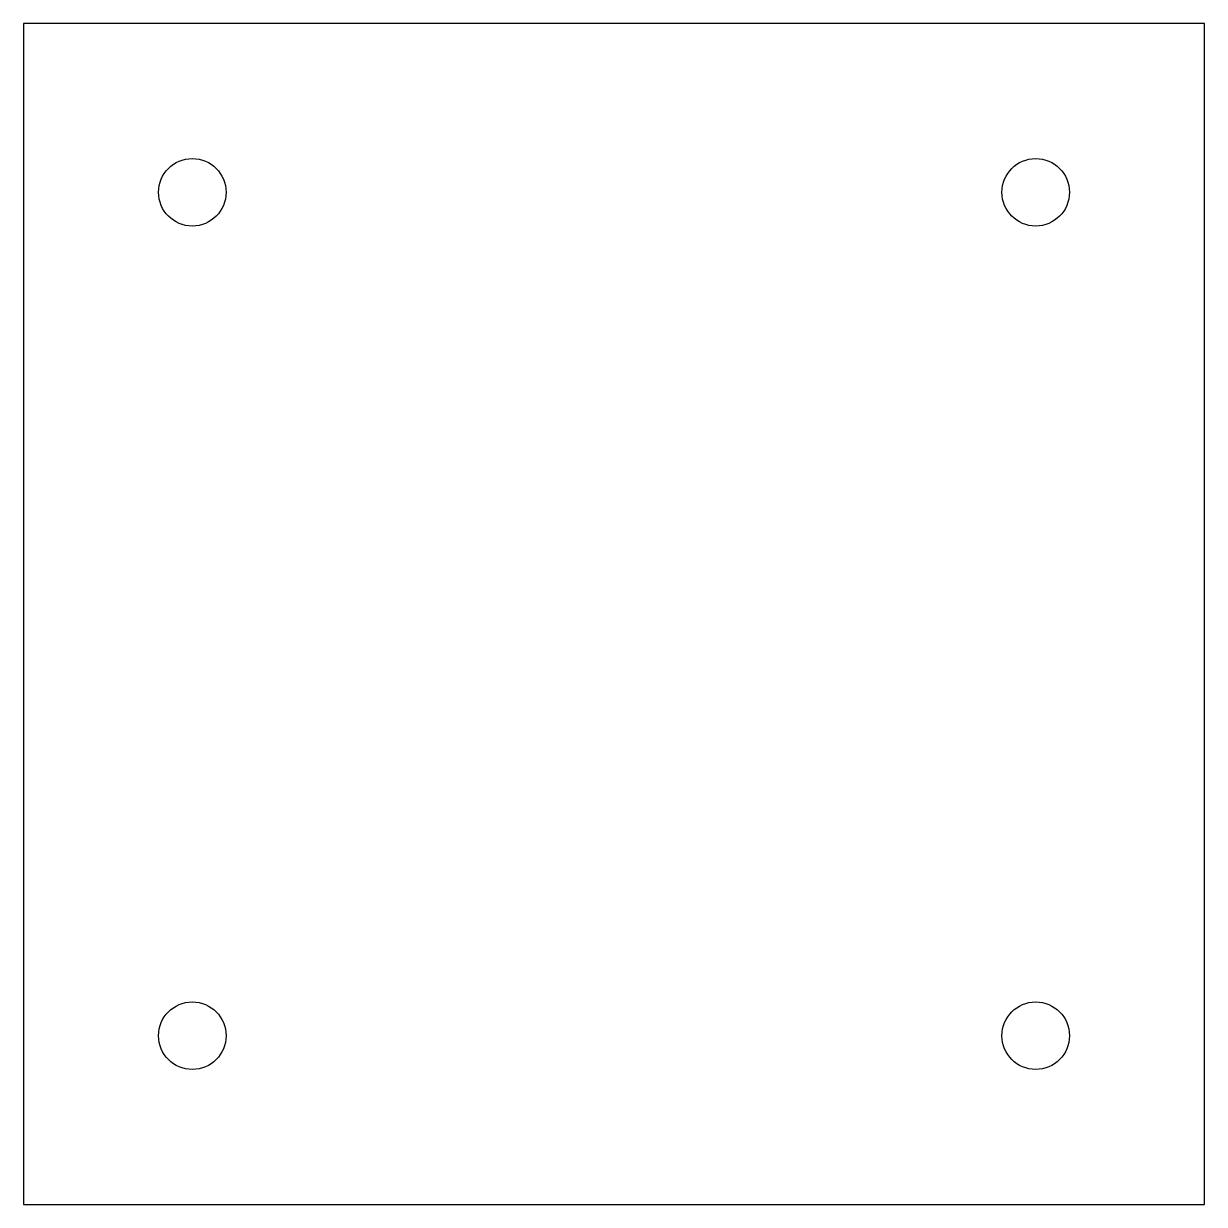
# Model space of a CAD drawing. Header units: millimetres. Extents: x 105 to 175, y 66.4 to 136.4.
import ezdxf

# ---------------------------------------------------------------- set-up
doc = ezdxf.new("R2010")
doc.units = ezdxf.units.MM
doc.layers.add('Default', color=7, linetype='Continuous')

msp = doc.modelspace()

# ---------------------------------------------------------------- linework, layer by layer
at = {"layer": 'Default', "color": 7, "linetype": 'Continuous'}
for p, q in [((175.026, 136.368), (105.026, 136.368)), ((105.026, 136.368), (105.026, 66.368)), ((175.026, 66.368), (175.026, 136.368)), ((105.026, 66.368), (175.026, 66.368))]:
    msp.add_line(p, q, dxfattribs=at)
for centre in [(115.026, 126.368), (165.026, 126.368), (115.026, 76.368), (165.026, 76.368)]:
    msp.add_circle(centre, 2, dxfattribs=at)

doc.saveas('drawing.dxf')
